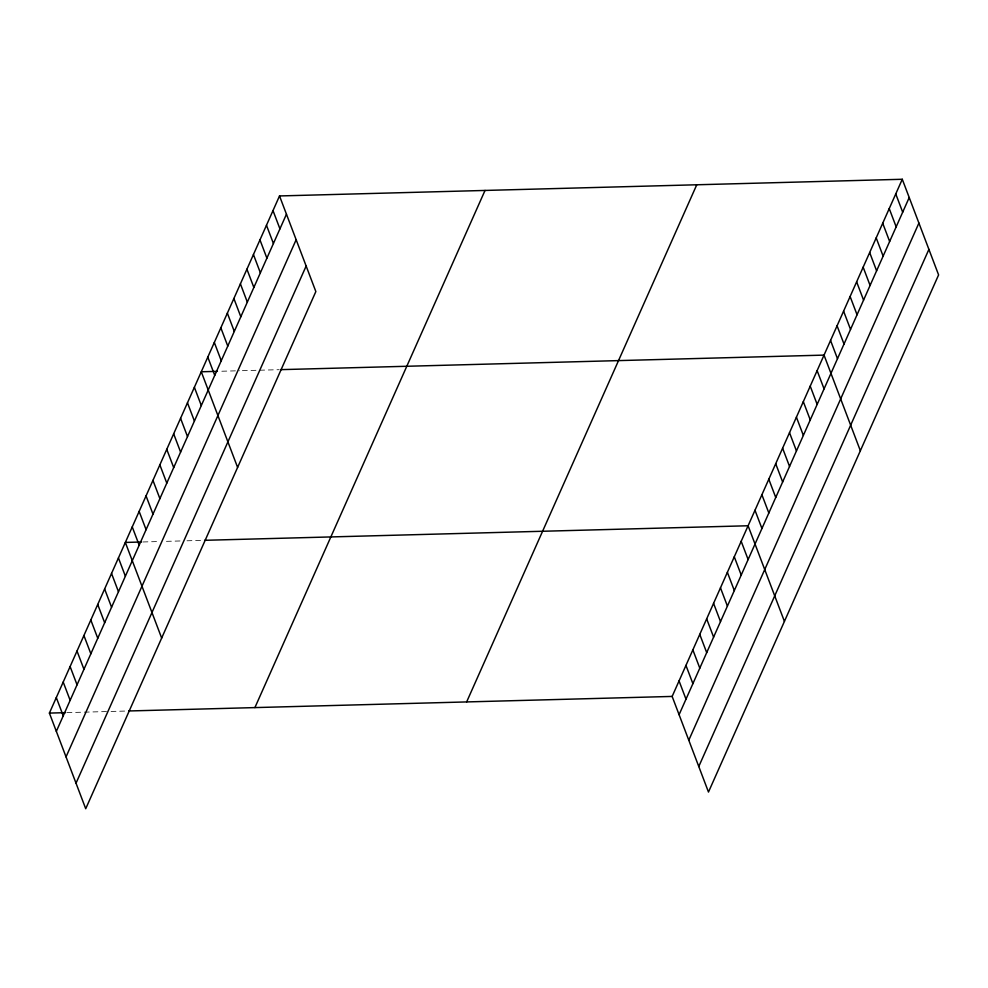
<?xml version="1.0" encoding="UTF-8"?>
<svg xmlns="http://www.w3.org/2000/svg" width="988" height="988" viewBox="0 0 988 988"><rect width="100%" height="100%" fill="white"/><g stroke="black" fill="none" stroke-linecap="round" stroke-linejoin="round"><path stroke-width="0.74" stroke-dasharray="4.94 3.71" d="M221.831 371.229L239.442 370.747M242.381 370.673L279.085 369.697M142.951 541.967L159.105 541.535M166.441 541.338L181.125 540.942M186.991 540.782L203.145 540.35M67.011 712.62L108.112 711.521M111.051 711.446L127.205 711.014"/><path stroke-width="1.48" d="M279.518 195.945L315.851 291.571L85.721 808.727L49.4 713.089L279.518 195.945L902.279 179.273L938.6 274.911L708.482 792.055L672.149 696.429L902.279 179.273M56.341 731.355L286.458 214.198M66.035 756.882L296.153 239.726M76.027 783.188L306.144 266.044M254.904 707.593L485.034 190.437M466.645 701.925L696.762 184.781M679.089 714.682L909.207 197.538M688.784 740.222L918.914 223.066M698.775 766.527L928.905 249.371M217.422 371.34L201.28 371.772L237.602 467.398M280.543 369.648L824.029 355.112L860.363 450.738M141.482 542.004L125.34 542.437L161.662 638.063M204.602 540.312L748.089 525.764L784.423 621.403M49.4 713.089L65.541 712.657M128.662 710.977L672.149 696.429M895.758 193.932L902.686 212.185M889.237 208.579L896.165 226.845M882.716 223.239L889.645 241.492M876.195 237.886L883.124 256.139M869.675 252.545L876.603 270.798M863.154 267.192L870.095 285.446M856.633 281.852L863.574 300.105M850.112 296.499L857.053 314.752M843.591 311.146L850.532 329.412M837.071 325.805L844.011 344.059M830.55 340.452L837.491 358.718M817.125 370.624L824.066 388.877M810.222 386.135L817.162 404.401M803.318 401.647L810.259 419.912M796.414 417.171L803.355 435.424M789.511 432.682L796.452 450.936M782.607 448.194L789.548 466.447M775.704 463.705L782.644 481.971M768.8 479.229L775.741 497.483M761.896 494.741L768.837 512.994M754.993 510.253L761.933 528.506M741.185 541.288L748.126 559.541M734.282 556.8L741.222 575.053M727.378 572.311L734.319 590.565M720.474 587.823L727.415 606.089M713.571 603.347L720.511 621.6M706.667 618.859L713.608 637.112M699.763 634.37L706.704 652.623M692.86 649.882L699.8 668.147M685.956 665.406L692.897 683.659M679.052 680.917L685.993 699.171M272.997 210.592L279.937 228.846M266.476 225.252L273.417 243.505M259.968 239.899L266.896 258.152M253.447 254.558L260.375 272.812M246.926 269.205L253.854 287.459M240.405 283.852L247.333 302.118M233.884 298.512L240.813 316.765M227.364 313.159L234.292 331.425M220.843 327.818L227.771 346.072M214.322 342.466L221.25 360.731M207.801 357.125L214.742 375.378M194.377 387.284L201.317 405.549M187.473 402.808L194.414 421.061M180.569 418.319L187.51 436.573M173.666 433.831L180.606 452.084M166.762 449.342L173.703 467.608M159.858 464.866L166.799 483.12M152.955 480.378L159.895 498.631M146.051 495.89L152.992 514.143M139.147 511.401L146.088 529.667M132.244 526.925L139.185 545.178M118.437 557.948L125.377 576.202M111.533 573.46L118.474 591.726M104.629 588.984L111.57 607.237M97.726 604.495L104.666 622.749M90.822 620.007L97.763 638.26M83.918 635.519L90.859 653.784M77.015 651.043L83.955 669.296M70.111 666.554L77.052 684.808M63.207 682.066L70.148 700.319M56.304 697.577L63.244 715.831"/></g></svg>
